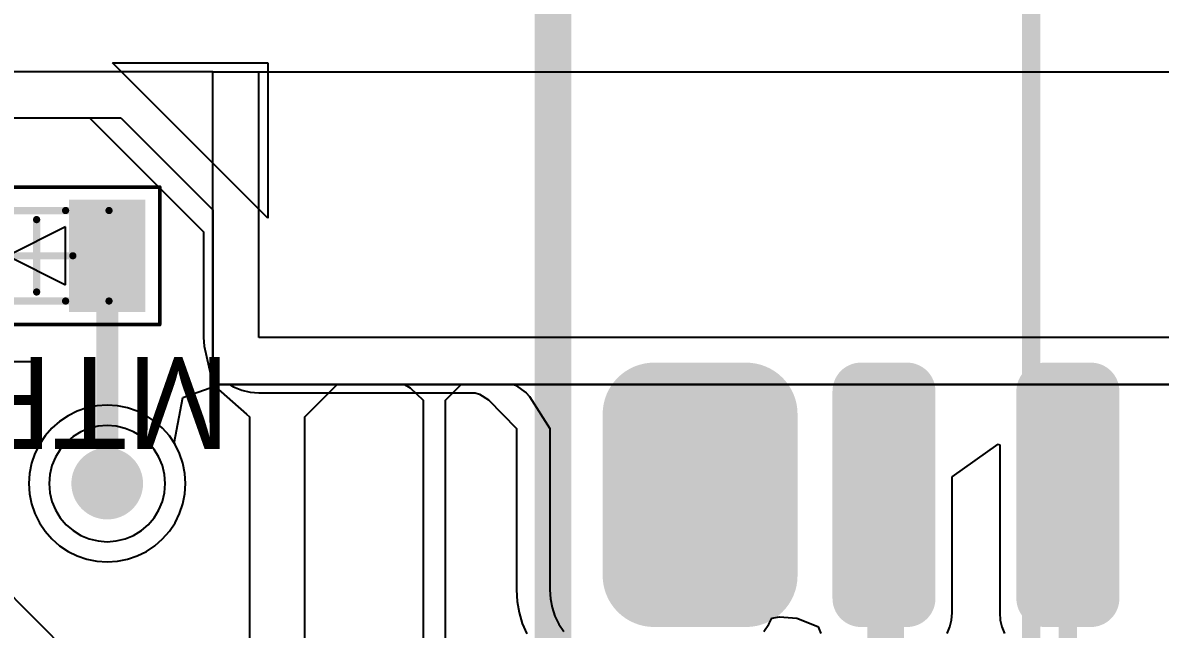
# Model space of a CAD drawing. Header units: millimetres. Extents: x 5.97 to 14.78, y 3.86 to 11.35.
# Drawn here: x 11.592 to 12.21, y 8.127 to 8.457 of the extents above; entities that cross this region are included whole.
import ezdxf

# ---------------------------------------------------------------- set-up
doc = ezdxf.new("R2010")
doc.units = ezdxf.units.MM
doc.header["$MEASUREMENT"] = 0
for name, color, linetype in [('BottomLayer', 5, 'Continuous'), ('BottomPaste', 16, 'Continuous'), ('BottomSolder', 6, 'Continuous'), ('Mechanical13', 56, 'Continuous'), ('Mechanical15', 56, 'Continuous'), ('Mechanical4', 56, 'Continuous'), ('MidLayer1', 16, 'Continuous'), ('MidLayer2', 76, 'Continuous'), ('MultiLayer', 9, 'Continuous'), ('TopLayer', 1, 'Continuous'), ('TopOverlay', 2, 'Continuous'), ('TopPaste', 8, 'Continuous'), ('TopSolder', 216, 'Continuous')]:
    doc.layers.add(name, color=color, linetype=linetype)

# ---------------------------------------------------------------- blocks, each defined once
blk = doc.blocks.new('TE_1_1634688_0_163')
at = {"layer": 'BottomLayer'}
for points, const_width in [([(-0.01875, 0.0060826, 1), (-0.00625, 0.0060826, 1)], 0.0125), ([(0.00625, 0.0060826, 1), (0.01875, 0.0060826, 1)], 0.0125), ([(0.08125, 0.0060826, 1), (0.09375, 0.0060826, 1)], 0.0125), ([(0.10625, 0.0060826, 1), (0.11875, 0.0060826, 1)], 0.0125), ([(0.1625, -0.0064174, 1), (0.1875, -0.0064174, 1)], 0.025), ([(0.2125, -0.0064174, 1), (0.2375, -0.0064174, 1)], 0.025), ([(0.1625, -0.0942126, 1), (0.1875, -0.0942126, 1)], 0.025), ([(0.2125, -0.0942126, 1), (0.2375, -0.0942126, 1)], 0.025), ([(-0.01875, -0.1067126, 1), (-0.00625, -0.1067126, 1)], 0.0125), ([(0.00625, -0.1067126, 1), (0.01875, -0.1067126, 1)], 0.0125), ([(0.08125, -0.1067126, 1), (0.09375, -0.1067126, 1)], 0.0125), ([(0.10625, -0.1067126, 1), (0.11875, -0.1067126, 1)], 0.0125)]:
    blk.add_lwpolyline(points, format="xyb", close=True, dxfattribs=dict(at, const_width=const_width))
for points in [[(0.0125, -0.1192126), (0.0125, 0.0185826), (-0.0125, -0.1192126), (-0.0125, 0.0185826)], [(0.1125, -0.1192126), (0.1125, 0.0185826), (0.0875, -0.1192126), (0.0875, 0.0185826)], [(0.225, -0.1192126), (0.225, 0.0185826), (0.175, -0.1192126), (0.175, 0.0185826)], [(0.025, -0.1067126), (0.025, 0.0060826), (-0.025, -0.1067126), (-0.025, 0.0060826)], [(0.125, -0.1067126), (0.125, 0.0060826), (0.075, -0.1067126), (0.075, 0.0060826)], [(0.25, -0.0942126), (0.25, -0.0064174), (0.15, -0.0942126), (0.15, -0.0064174)]]:
    blk.add_solid(points, dxfattribs=at)
at = {"layer": 'BottomPaste'}
for points, const_width in [([(-0.02025, 0.0060826, 1), (-0.00475, 0.0060826, 1)], 0.0155), ([(0.00475, 0.0060826, 1), (0.02025, 0.0060826, 1)], 0.0155), ([(0.07975, 0.0060826, 1), (0.09525, 0.0060826, 1)], 0.0155), ([(0.10475, 0.0060826, 1), (0.12025, 0.0060826, 1)], 0.0155), ([(0.161, -0.0064174, 1), (0.189, -0.0064174, 1)], 0.028), ([(0.211, -0.0064174, 1), (0.239, -0.0064174, 1)], 0.028), ([(0.161, -0.0942126, 1), (0.189, -0.0942126, 1)], 0.028), ([(0.211, -0.0942126, 1), (0.239, -0.0942126, 1)], 0.028), ([(-0.02025, -0.1067126, 1), (-0.00475, -0.1067126, 1)], 0.0155), ([(0.00475, -0.1067126, 1), (0.02025, -0.1067126, 1)], 0.0155), ([(0.07975, -0.1067126, 1), (0.09525, -0.1067126, 1)], 0.0155), ([(0.10475, -0.1067126, 1), (0.12025, -0.1067126, 1)], 0.0155)]:
    blk.add_lwpolyline(points, format="xyb", close=True, dxfattribs=dict(at, const_width=const_width))
for points in [[(0.0125, -0.1222126), (0.0125, 0.0215826), (-0.0125, -0.1222126), (-0.0125, 0.0215826)], [(0.1125, -0.1222126), (0.1125, 0.0215826), (0.0875, -0.1222126), (0.0875, 0.0215826)], [(0.225, -0.1222126), (0.225, 0.0215826), (0.175, -0.1222126), (0.175, 0.0215826)], [(0.028, -0.1067126), (0.028, 0.0060826), (-0.028, -0.1067126), (-0.028, 0.0060826)], [(0.128, -0.1067126), (0.128, 0.0060826), (0.072, -0.1067126), (0.072, 0.0060826)], [(0.253, -0.0942126), (0.253, -0.0064174), (0.147, -0.0942126), (0.147, -0.0064174)]]:
    blk.add_solid(points, dxfattribs=at)
at = {"layer": 'BottomSolder'}
for points, const_width in [([(-0.02, 0.0060826, 1), (-0.005, 0.0060826, 1)], 0.015), ([(0.005, 0.0060826, 1), (0.02, 0.0060826, 1)], 0.015), ([(0.08, 0.0060826, 1), (0.095, 0.0060826, 1)], 0.015), ([(0.105, 0.0060826, 1), (0.12, 0.0060826, 1)], 0.015), ([(0.16125, -0.0064174, 1), (0.18875, -0.0064174, 1)], 0.0275), ([(0.21125, -0.0064174, 1), (0.23875, -0.0064174, 1)], 0.0275), ([(0.16125, -0.0942126, 1), (0.18875, -0.0942126, 1)], 0.0275), ([(0.21125, -0.0942126, 1), (0.23875, -0.0942126, 1)], 0.0275), ([(-0.02, -0.1067126, 1), (-0.005, -0.1067126, 1)], 0.015), ([(0.005, -0.1067126, 1), (0.02, -0.1067126, 1)], 0.015), ([(0.08, -0.1067126, 1), (0.095, -0.1067126, 1)], 0.015), ([(0.105, -0.1067126, 1), (0.12, -0.1067126, 1)], 0.015)]:
    blk.add_lwpolyline(points, format="xyb", close=True, dxfattribs=dict(at, const_width=const_width))
for points in [[(0.0125, -0.1217126), (0.0125, 0.0210826), (-0.0125, -0.1217126), (-0.0125, 0.0210826)], [(0.1125, -0.1217126), (0.1125, 0.0210826), (0.0875, -0.1217126), (0.0875, 0.0210826)], [(0.225, -0.1217126), (0.225, 0.0210826), (0.175, -0.1217126), (0.175, 0.0210826)], [(0.0275, -0.1067126), (0.0275, 0.0060826), (-0.0275, -0.1067126), (-0.0275, 0.0060826)], [(0.1275, -0.1067126), (0.1275, 0.0060826), (0.0725, -0.1067126), (0.0725, 0.0060826)], [(0.2525, -0.0942126), (0.2525, -0.0064174), (0.1475, -0.0942126), (0.1475, -0.0064174)]]:
    blk.add_solid(points, dxfattribs=at)
at = {"layer": 'MultiLayer'}
for p, q in [((-0.4400002, -0.1358305), (0.4399998, -0.1358305)), ((0.4399998, -0.1358305), (0.4400001, -0.2803149)), ((0.4400001, -0.2803149), (-0.4399999, -0.2803149))]:
    blk.add_line(p, q, dxfattribs=at)
at = {"layer": 'TopLayer'}
for points, const_width in [([(-0.01875, 0.0060826, 1), (-0.00625, 0.0060826, 1)], 0.0125), ([(0.00625, 0.0060826, 1), (0.01875, 0.0060826, 1)], 0.0125), ([(0.08125, 0.0060826, 1), (0.09375, 0.0060826, 1)], 0.0125), ([(0.10625, 0.0060826, 1), (0.11875, 0.0060826, 1)], 0.0125), ([(0.1625, -0.0064174, 1), (0.1875, -0.0064174, 1)], 0.025), ([(0.2125, -0.0064174, 1), (0.2375, -0.0064174, 1)], 0.025), ([(0.1625, -0.0942126, 1), (0.1875, -0.0942126, 1)], 0.025), ([(0.2125, -0.0942126, 1), (0.2375, -0.0942126, 1)], 0.025), ([(-0.01875, -0.1067126, 1), (-0.00625, -0.1067126, 1)], 0.0125), ([(0.00625, -0.1067126, 1), (0.01875, -0.1067126, 1)], 0.0125), ([(0.08125, -0.1067126, 1), (0.09375, -0.1067126, 1)], 0.0125), ([(0.10625, -0.1067126, 1), (0.11875, -0.1067126, 1)], 0.0125)]:
    blk.add_lwpolyline(points, format="xyb", close=True, dxfattribs=dict(at, const_width=const_width))
for points in [[(0.0125, -0.1192126), (0.0125, 0.0185826), (-0.0125, -0.1192126), (-0.0125, 0.0185826)], [(0.1125, -0.1192126), (0.1125, 0.0185826), (0.0875, -0.1192126), (0.0875, 0.0185826)], [(0.225, -0.1192126), (0.225, 0.0185826), (0.175, -0.1192126), (0.175, 0.0185826)], [(0.025, -0.1067126), (0.025, 0.0060826), (-0.025, -0.1067126), (-0.025, 0.0060826)], [(0.125, -0.1067126), (0.125, 0.0060826), (0.075, -0.1067126), (0.075, 0.0060826)], [(0.25, -0.0942126), (0.25, -0.0064174), (0.15, -0.0942126), (0.15, -0.0064174)]]:
    blk.add_solid(points, dxfattribs=at)
at = {"layer": 'TopPaste'}
for points, const_width in [([(-0.02025, 0.0060826, 1), (-0.00475, 0.0060826, 1)], 0.0155), ([(0.00475, 0.0060826, 1), (0.02025, 0.0060826, 1)], 0.0155), ([(0.07975, 0.0060826, 1), (0.09525, 0.0060826, 1)], 0.0155), ([(0.10475, 0.0060826, 1), (0.12025, 0.0060826, 1)], 0.0155), ([(0.161, -0.0064174, 1), (0.189, -0.0064174, 1)], 0.028), ([(0.211, -0.0064174, 1), (0.239, -0.0064174, 1)], 0.028), ([(0.161, -0.0942126, 1), (0.189, -0.0942126, 1)], 0.028), ([(0.211, -0.0942126, 1), (0.239, -0.0942126, 1)], 0.028), ([(-0.02025, -0.1067126, 1), (-0.00475, -0.1067126, 1)], 0.0155), ([(0.00475, -0.1067126, 1), (0.02025, -0.1067126, 1)], 0.0155), ([(0.07975, -0.1067126, 1), (0.09525, -0.1067126, 1)], 0.0155), ([(0.10475, -0.1067126, 1), (0.12025, -0.1067126, 1)], 0.0155)]:
    blk.add_lwpolyline(points, format="xyb", close=True, dxfattribs=dict(at, const_width=const_width))
for points in [[(0.0125, -0.1222126), (0.0125, 0.0215826), (-0.0125, -0.1222126), (-0.0125, 0.0215826)], [(0.1125, -0.1222126), (0.1125, 0.0215826), (0.0875, -0.1222126), (0.0875, 0.0215826)], [(0.225, -0.1222126), (0.225, 0.0215826), (0.175, -0.1222126), (0.175, 0.0215826)], [(0.028, -0.1067126), (0.028, 0.0060826), (-0.028, -0.1067126), (-0.028, 0.0060826)], [(0.128, -0.1067126), (0.128, 0.0060826), (0.072, -0.1067126), (0.072, 0.0060826)], [(0.253, -0.0942126), (0.253, -0.0064174), (0.147, -0.0942126), (0.147, -0.0064174)]]:
    blk.add_solid(points, dxfattribs=at)
at = {"layer": 'TopSolder'}
for points, const_width in [([(-0.02, 0.0060826, 1), (-0.005, 0.0060826, 1)], 0.015), ([(0.005, 0.0060826, 1), (0.02, 0.0060826, 1)], 0.015), ([(0.08, 0.0060826, 1), (0.095, 0.0060826, 1)], 0.015), ([(0.105, 0.0060826, 1), (0.12, 0.0060826, 1)], 0.015), ([(0.16125, -0.0064174, 1), (0.18875, -0.0064174, 1)], 0.0275), ([(0.21125, -0.0064174, 1), (0.23875, -0.0064174, 1)], 0.0275), ([(0.16125, -0.0942126, 1), (0.18875, -0.0942126, 1)], 0.0275), ([(0.21125, -0.0942126, 1), (0.23875, -0.0942126, 1)], 0.0275), ([(-0.02, -0.1067126, 1), (-0.005, -0.1067126, 1)], 0.015), ([(0.005, -0.1067126, 1), (0.02, -0.1067126, 1)], 0.015), ([(0.08, -0.1067126, 1), (0.095, -0.1067126, 1)], 0.015), ([(0.105, -0.1067126, 1), (0.12, -0.1067126, 1)], 0.015)]:
    blk.add_lwpolyline(points, format="xyb", close=True, dxfattribs=dict(at, const_width=const_width))
for points in [[(0.0125, -0.1217126), (0.0125, 0.0210826), (-0.0125, -0.1217126), (-0.0125, 0.0210826)], [(0.1125, -0.1217126), (0.1125, 0.0210826), (0.0875, -0.1217126), (0.0875, 0.0210826)], [(0.225, -0.1217126), (0.225, 0.0210826), (0.175, -0.1217126), (0.175, 0.0210826)], [(0.0275, -0.1067126), (0.0275, 0.0060826), (-0.0275, -0.1067126), (-0.0275, 0.0060826)], [(0.1275, -0.1067126), (0.1275, 0.0060826), (0.0725, -0.1067126), (0.0725, 0.0060826)], [(0.2525, -0.0942126), (0.2525, -0.0064174), (0.1475, -0.0942126), (0.1475, -0.0064174)]]:
    blk.add_solid(points, dxfattribs=at)
blk = doc.blocks.new('0805LED_RED_165')
at = {"layer": 'Mechanical13', "const_width": 0.003937}
for points in [[(-0.0393701, 0.0246063), (-0.0393701, -0.0246063)], [(0.0393701, 0.0246063), (-0.0393701, 0.0246063)], [(0.0393701, 0.0246063), (0.0393701, -0.0246063)], [(0.0393701, -0.0246063), (-0.0393701, -0.0246063)]]:
    blk.add_lwpolyline(points, dxfattribs=at)
at = {"layer": 'Mechanical13', "const_width": 0.0019685}
for points in [[(-0.0403543, 0.0246063, 1), (-0.0383859, 0.0246063, 1)], [(-0.0403543, 0.0246063, 1), (-0.0383859, 0.0246063, 1)], [(0.0383859, 0.0246063, 1), (0.0403543, 0.0246063, 1)], [(0.0383859, 0.0246063, 1), (0.0403543, 0.0246063, 1)], [(-0.0403543, -0.0246063, 1), (-0.0383859, -0.0246063, 1)], [(-0.0403543, -0.0246063, 1), (-0.0383859, -0.0246063, 1)], [(0.0383859, -0.0246063, 1), (0.0403543, -0.0246063, 1)], [(0.0383859, -0.0246063, 1), (0.0403543, -0.0246063, 1)]]:
    blk.add_lwpolyline(points, format="xyb", close=True, dxfattribs=at)
at = {"layer": 'Mechanical15'}
for points, const_width in [([(-0.0669291, 0.0374016), (-0.0669291, -0.0374015)], 0.0019685), ([(0.0669292, 0.0374016), (-0.0669291, 0.0374016)], 0.0019685), ([(0.0669292, 0.0374016), (0.0669292, -0.0374015)], 0.0019685), ([(0, 0.0196851), (0, -0.019685)], 0.003937), ([(0.0196851, 0), (-0.019685, 0)], 0.003937), ([(0.0669292, -0.0374015), (-0.0669291, -0.0374015)], 0.0019685)]:
    blk.add_lwpolyline(points, dxfattribs=dict(at, const_width=const_width))
for points, const_width in [([(-0.0674212, 0.0374016, 1), (-0.066437, 0.0374016, 1)], 0.0009842), ([(-0.0674212, 0.0374016, 1), (-0.066437, 0.0374016, 1)], 0.0009842), ([(0.0664371, 0.0374016, 1), (0.0674213, 0.0374016, 1)], 0.0009842), ([(0.0664371, 0.0374016, 1), (0.0674213, 0.0374016, 1)], 0.0009842), ([(-0.0009842, 0.0196851, 1), (0.0009842, 0.0196851, 1)], 0.0019685), ([(-0.0206692, 0, 1), (-0.0187008, 0, 1)], 0.0019685), ([(0.0187009, 0, 1), (0.0206693, 0, 1)], 0.0019685), ([(-0.0009842, -0.019685, 1), (0.0009842, -0.019685, 1)], 0.0019685), ([(-0.0674212, -0.0374015, 1), (-0.066437, -0.0374015, 1)], 0.0009842), ([(-0.0674212, -0.0374015, 1), (-0.066437, -0.0374015, 1)], 0.0009842), ([(0.0664371, -0.0374015, 1), (0.0674213, -0.0374015, 1)], 0.0009842), ([(0.0664371, -0.0374015, 1), (0.0674213, -0.0374015, 1)], 0.0009842)]:
    blk.add_lwpolyline(points, format="xyb", close=True, dxfattribs=dict(at, const_width=const_width))
at = {"layer": 'TopLayer'}
for points in [[(-0.0206693, -0.027559), (-0.0206693, 0.027559), (-0.0561023, -0.027559), (-0.0561023, 0.027559)], [(0.0561024, -0.027559), (0.0561024, 0.027559), (0.0206694, -0.027559), (0.0206694, 0.027559)]]:
    blk.add_solid(points, dxfattribs=at)
at = {"layer": 'TopOverlay'}
for p, q in [((-0.015748, 0.015748), (-0.015748, -0.015748)), ((0.015748, 0), (-0.015748, 0.015748)), ((-0.015748, -0.015748), (0.015748, 0))]:
    blk.add_line(p, q, dxfattribs=at)
at = {"layer": 'TopOverlay', "const_width": 0.003937}
for points in [[(0.015748, 0.0246063), (-0.015748, 0.0246063)], [(0.015748, -0.0246063), (-0.015748, -0.0246063)]]:
    blk.add_lwpolyline(points, dxfattribs=at)
at = {"layer": 'TopOverlay', "const_width": 0.0019685}
for points in [[(-0.0167322, 0.0246063, 1), (-0.0147638, 0.0246063, 1)], [(0.0147638, 0.0246063, 1), (0.0167322, 0.0246063, 1)], [(-0.0167322, -0.0246063, 1), (-0.0147638, -0.0246063, 1)], [(0.0147638, -0.0246063, 1), (0.0167322, -0.0246063, 1)]]:
    blk.add_lwpolyline(points, format="xyb", close=True, dxfattribs=at)
at = {"layer": 'TopPaste'}
for points in [[(-0.0176693, -0.030559), (-0.0176693, 0.030559), (-0.0591023, -0.030559), (-0.0591023, 0.030559)], [(0.0591024, -0.030559), (0.0591024, 0.030559), (0.0176694, -0.030559), (0.0176694, 0.030559)]]:
    blk.add_solid(points, dxfattribs=at)
at = {"layer": 'TopSolder'}
for points in [[(-0.0181693, -0.030059), (-0.0181693, 0.030059), (-0.0586023, -0.030059), (-0.0586023, 0.030059)], [(0.0586024, -0.030059), (0.0586024, 0.030059), (0.0181694, -0.030059), (0.0181694, 0.030059)]]:
    blk.add_solid(points, dxfattribs=at)

msp = doc.modelspace()

# ---------------------------------------------------------------- linework, layer by layer
at = {"layer": 'BottomLayer'}
for p, q in [((10.0560998, 8.405), (11.6279581, 8.4049999)), ((11.6279581, 8.4049999), (11.6899073, 8.3430506)), ((11.6899073, 8.3430506), (11.6899074, 8.2855154)), ((11.6899074, 8.2855154), (11.6902778, 8.2808078)), ((11.6902778, 8.2808078), (11.6949998, 8.2599998)), ((11.6949998, 8.2599998), (11.6950001, 8.2599999)), ((11.6950001, 8.2599999), (11.7132993, 8.2438231)), ((11.7450005, 8.2423223), (11.7626782, 8.26)), ((11.7626782, 8.26), (11.858553, 8.26)), ((11.858553, 8.26), (11.8595249, 8.2595773)), ((11.8595249, 8.2595773), (11.8654105, 8.2554648)), ((11.8654105, 8.2554648), (11.8671934, 8.2534839)), ((11.8671934, 8.2534839), (11.8782356, 8.2360235)), ((11.6265484, 8.2472439), (11.6212729, 8.2454531)), ((11.6320125, 8.2483308), (11.6265484, 8.2472439)), ((11.6375718, 8.2486952), (11.6320125, 8.2483308)), ((11.6431311, 8.2483308), (11.6375718, 8.2486952)), ((11.6485952, 8.2472439), (11.6431311, 8.2483308)), ((11.6538707, 8.2454531), (11.6485952, 8.2472439)), ((11.6116439, 8.2398939), (11.6074553, 8.2362205)), ((11.6162762, 8.2429891), (11.6116439, 8.2398939)), ((11.6212729, 8.2454531), (11.6162762, 8.2429891)), ((11.6588674, 8.2429891), (11.6538707, 8.2454531)), ((11.6634997, 8.2398939), (11.6588674, 8.2429891)), ((11.6676883, 8.2362205), (11.6634997, 8.2398939)), ((11.7132993, 8.2438231), (11.7149077, 8.2423222)), ((11.7149077, 8.2423222), (11.7149079, 7.9599984)), ((11.7450007, 7.9599984), (11.7450005, 8.2423223)), ((11.6074553, 8.2362205), (11.6037819, 8.2320319)), ((11.6713617, 8.2320319), (11.6676883, 8.2362205)), ((11.8782356, 8.2360235), (11.8782356, 8.1482284)), ((11.6037819, 8.2320319), (11.6006867, 8.2273996)), ((11.6744569, 8.2273996), (11.6713617, 8.2320319)), ((12.0970758, 8.2098264), (12.1220759, 8.2274943)), ((12.1220759, 8.2274943), (12.1229242, 8.2271939)), ((11.5982227, 8.2224029), (11.5964319, 8.2171274)), ((11.6006867, 8.2273996), (11.5982227, 8.2224029)), ((11.6769209, 8.2224029), (11.6744569, 8.2273996)), ((11.6787117, 8.2171274), (11.6769209, 8.2224029)), ((12.1229242, 8.2271939), (12.1229242, 8.1357284)), ((11.5964319, 8.2171274), (11.595345, 8.2116633)), ((11.6797986, 8.2116633), (11.6787117, 8.2171274)), ((11.595345, 8.2116633), (11.5949806, 8.206104)), ((11.680163, 8.206104), (11.6797986, 8.2116633)), ((12.0970758, 8.1357284), (12.0970758, 8.2098264)), ((11.5949806, 8.206104), (11.595345, 8.2005447)), ((11.6797986, 8.2005447), (11.680163, 8.206104)), ((11.595345, 8.2005447), (11.5964319, 8.1950806)), ((11.6787117, 8.1950806), (11.6797986, 8.2005447)), ((11.5964319, 8.1950806), (11.5982227, 8.1898051)), ((11.6769209, 8.1898051), (11.6787117, 8.1950806)), ((11.5982227, 8.1898051), (11.6006867, 8.1848084)), ((11.6006867, 8.1848084), (11.6037819, 8.1801761)), ((11.6713617, 8.1801761), (11.6744569, 8.1848084)), ((11.6744569, 8.1848084), (11.6769209, 8.1898051)), ((11.6037819, 8.1801761), (11.6074553, 8.1759875)), ((11.6676883, 8.1759875), (11.6713617, 8.1801761)), ((11.6074553, 8.1759875), (11.6116439, 8.1723141)), ((11.6116439, 8.1723141), (11.6162762, 8.1692189)), ((11.6588674, 8.1692189), (11.6634997, 8.1723141)), ((11.6634997, 8.1723141), (11.6676883, 8.1759875)), ((11.6162762, 8.1692189), (11.6212729, 8.1667549)), ((11.6212729, 8.1667549), (11.6265484, 8.1649641)), ((11.6485952, 8.1649641), (11.6538707, 8.1667549)), ((11.6538707, 8.1667549), (11.6588674, 8.1692189)), ((11.6265484, 8.1649641), (11.6320125, 8.1638772)), ((11.6320125, 8.1638772), (11.6375718, 8.1635128)), ((11.6375718, 8.1635128), (11.6431311, 8.1638772)), ((11.6431311, 8.1638772), (11.6485952, 8.1649641)), ((11.8782356, 8.1482284), (11.8785528, 8.1433886)), ((11.8785528, 8.1433886), (11.879499, 8.1386315)), ((11.879499, 8.1386315), (11.8810581, 8.1340387)), ((12.0967732, 8.1318839), (12.0970758, 8.1357284)), ((12.1229242, 8.1357284), (12.1232268, 8.1318839)), ((11.8810581, 8.1340387), (11.8832033, 8.1296887)), ((11.8832033, 8.1296887), (11.8858979, 8.1256559)), ((11.9947321, 8.1256559), (11.9974267, 8.1296887)), ((11.9974267, 8.1296887), (11.9990567, 8.1329941)), ((11.9990567, 8.1329941), (12.0031543, 8.1337123)), ((12.0031543, 8.1337123), (12.0125249, 8.1328587)), ((12.0125249, 8.1328587), (12.0240614, 8.1284072)), ((12.095873, 8.1281341), (12.0967732, 8.1318839)), ((12.1232268, 8.1318839), (12.124127, 8.1281341)), ((12.0240614, 8.1284072), (12.024127, 8.1281341)), ((12.024127, 8.1281341), (12.0256028, 8.1245712)), ((12.0943972, 8.1245712), (12.095873, 8.1281341)), ((12.124127, 8.1281341), (12.1256028, 8.1245712))]:
    msp.add_line(p, q, dxfattribs=at)
for points, const_width in [([(11.6313218, 8.206104, 1), (11.6438218, 8.206104, 1)], 0.0125), ([(12.1563674, 8.1988674, 1), (12.1613674, 8.1988674, 1)], 0.005), ([(12.1575, 8.2, 1), (12.1625, 8.2, 1)], 0.005), ([(12.1575, 8.2, 1), (12.1625, 8.2, 1)], 0.005)]:
    msp.add_lwpolyline(points, format="xyb", close=True, dxfattribs=dict(at, const_width=const_width))
at = {"layer": 'BottomLayer', "const_width": 0.01}
for points in [[(12.1588674, 8.1988674), (12.16, 8.2)], [(12.16, 8.1092067), (12.16, 8.2)]]:
    msp.add_lwpolyline(points, dxfattribs=at)
at = {"layer": 'Mechanical4'}
for points, const_width in [([(12.14, 7.635), (12.14, 10.75)], 0.01), ([(12.14, 7.72), (12.14, 10.455)], 0.01), ([(11.88, 4.43), (11.88, 9.43)], 0.02)]:
    msp.add_lwpolyline(points, dxfattribs=dict(at, const_width=const_width))
at = {"layer": 'MidLayer1'}
for p, q in [((8.785, 8.405), (11.6449999, 8.4049999)), ((11.6449999, 8.4049999), (11.695, 8.3550001)), ((11.695, 8.3550001), (11.695, 8.26)), ((11.695, 8.26), (12.6187084, 8.2599999)), ((11.6232269, 8.2342575), (11.6189993, 8.2316668)), ((11.6278077, 8.2361549), (11.6232269, 8.2342575)), ((11.6326289, 8.2373124), (11.6278077, 8.2361549)), ((11.6375718, 8.2377014), (11.6326289, 8.2373124)), ((11.6425147, 8.2373124), (11.6375718, 8.2377014)), ((11.6473359, 8.2361549), (11.6425147, 8.2373124)), ((11.6519167, 8.2342575), (11.6473359, 8.2361549)), ((11.6561443, 8.2316668), (11.6519167, 8.2342575)), ((11.6152291, 8.2284467), (11.612009, 8.2246765)), ((11.6189993, 8.2316668), (11.6152291, 8.2284467)), ((11.6599145, 8.2284467), (11.6561443, 8.2316668)), ((11.6631346, 8.2246765), (11.6599145, 8.2284467)), ((11.612009, 8.2246765), (11.6094183, 8.2204489)), ((11.6657253, 8.2204489), (11.6631346, 8.2246765)), ((11.6075209, 8.2158681), (11.6063634, 8.2110469)), ((11.6094183, 8.2204489), (11.6075209, 8.2158681)), ((11.6676227, 8.2158681), (11.6657253, 8.2204489)), ((11.6687802, 8.2110469), (11.6676227, 8.2158681)), ((11.6063634, 8.2110469), (11.6059744, 8.206104)), ((11.6691692, 8.206104), (11.6687802, 8.2110469)), ((11.6059744, 8.206104), (11.6063634, 8.2011611)), ((11.6687802, 8.2011611), (11.6691692, 8.206104)), ((11.6063634, 8.2011611), (11.6075209, 8.1963399)), ((11.6676227, 8.1963399), (11.6687802, 8.2011611)), ((11.6075209, 8.1963399), (11.6094183, 8.1917591)), ((11.6094183, 8.1917591), (11.612009, 8.1875315)), ((11.6631346, 8.1875315), (11.6657253, 8.1917591)), ((11.6657253, 8.1917591), (11.6676227, 8.1963399)), ((11.612009, 8.1875315), (11.6152291, 8.1837613)), ((11.6599145, 8.1837613), (11.6631346, 8.1875315)), ((11.6152291, 8.1837613), (11.6189993, 8.1805412)), ((11.6189993, 8.1805412), (11.6232269, 8.1779505)), ((11.6519167, 8.1779505), (11.6561443, 8.1805412)), ((11.6561443, 8.1805412), (11.6599145, 8.1837613)), ((11.6232269, 8.1779505), (11.6278077, 8.1760531)), ((11.6278077, 8.1760531), (11.6326289, 8.1748956)), ((11.6326289, 8.1748956), (11.6375718, 8.1745066)), ((11.6375718, 8.1745066), (11.6425147, 8.1748956)), ((11.6425147, 8.1748956), (11.6473359, 8.1760531)), ((11.6473359, 8.1760531), (11.6519167, 8.1779505))]:
    msp.add_line(p, q, dxfattribs=at)
at = {"layer": 'MidLayer1', "const_width": 0.0195}
msp.add_lwpolyline([(11.6278218, 8.206104, 1), (11.6473218, 8.206104, 1)], format="xyb", close=True, dxfattribs=at)
at = {"layer": 'MidLayer2'}
for p, q in [((8.785, 8.405), (11.6449999, 8.4049999)), ((11.6449999, 8.4049999), (11.695, 8.3550001)), ((11.695, 8.3550001), (11.695, 8.26)), ((11.695, 8.26), (11.7992303, 8.26)), ((11.7992303, 8.26), (11.8023936, 8.2581486)), ((11.8215359, 8.2515147), (11.8300212, 8.26)), ((11.8300212, 8.26), (12.6112803, 8.2599999)), ((11.8023936, 8.2581486), (11.8094777, 8.2515146)), ((11.8094777, 8.2515146), (11.8094778, 8.2515137)), ((11.8094778, 8.2515137), (11.8094778, 7.9446727)), ((11.8215359, 7.9446727), (11.8215359, 8.2515147))]:
    msp.add_line(p, q, dxfattribs=at)
at = {"layer": 'MidLayer2', "const_width": 0.0195}
msp.add_lwpolyline([(11.6278218, 8.206104, 1), (11.6473218, 8.206104, 1)], format="xyb", close=True, dxfattribs=at)
at = {"layer": 'MultiLayer'}
for p, q in [((11.7249996, 8.3505159), (11.6405161, 8.4349995)), ((11.6405161, 8.4349995), (11.7249989, 8.4349993)), ((11.7249989, 8.4349993), (11.7249996, 8.3505159)), ((11.695, 8.43), (8.735, 8.43)), ((11.6950001, 8.355), (11.695, 8.43)), ((11.695, 8.26), (11.695, 8.43)), ((11.695, 8.43), (12.6249999, 8.4299999)), ((8.785, 8.405), (11.6449999, 8.4049999)), ((11.6449999, 8.4049999), (11.6950001, 8.355)), ((12.6249999, 8.2599999), (11.695, 8.26))]:
    msp.add_line(p, q, dxfattribs=at)
at = {"layer": 'MultiLayer', "const_width": 0.0195}
msp.add_lwpolyline([(11.6278218, 8.206104, 1), (11.6473218, 8.206104, 1)], format="xyb", close=True, dxfattribs=at)
at = {"layer": 'TopLayer'}
for p, q in [((11.5130835, 8.272441), (11.6014944, 8.272441)), ((11.6014944, 8.272441), (11.6014944, 8.2286084)), ((11.6787408, 8.2529852), (11.6986487, 8.2599999)), ((11.6986487, 8.2599999), (11.7042213, 8.26)), ((11.7042213, 8.26), (11.7063384, 8.2587026)), ((11.7063384, 8.2587026), (11.710701, 8.2568955)), ((11.6740291, 8.2280398), (11.6787408, 8.2529852)), ((11.710701, 8.2568955), (11.7152926, 8.2557932)), ((11.7152926, 8.2557932), (11.7200002, 8.2554227)), ((11.7200002, 8.2554227), (11.8376499, 8.2554227)), ((11.8376499, 8.2554227), (11.8399416, 8.2547396)), ((11.8399416, 8.2547396), (11.8449431, 8.2516979)), ((11.8449431, 8.2516979), (11.8602283, 8.2360235)), ((11.8602283, 8.2360235), (11.8602283, 8.1482284)), ((11.6014944, 8.2286084), (11.6006867, 8.2273996)), ((11.6744569, 8.2273996), (11.6740291, 8.2280398)), ((11.7384198, 7.9921812), (11.506856, 8.2237449)), ((11.5982227, 8.2224029), (11.5964319, 8.2171274)), ((11.6006867, 8.2273996), (11.5982227, 8.2224029)), ((11.6769209, 8.2224029), (11.6744569, 8.2273996)), ((11.6787117, 8.2171274), (11.6769209, 8.2224029)), ((11.5964319, 8.2171274), (11.595345, 8.2116633)), ((11.6797986, 8.2116633), (11.6787117, 8.2171274)), ((11.595345, 8.2116633), (11.5949806, 8.206104)), ((11.680163, 8.206104), (11.6797986, 8.2116633)), ((11.5949806, 8.206104), (11.595345, 8.2005447)), ((11.6797986, 8.2005447), (11.680163, 8.206104)), ((11.595345, 8.2005447), (11.5964319, 8.1950806)), ((11.6787117, 8.1950806), (11.6797986, 8.2005447)), ((11.5964319, 8.1950806), (11.5982227, 8.1898051)), ((11.6769209, 8.1898051), (11.6787117, 8.1950806)), ((11.5982227, 8.1898051), (11.6006867, 8.1848084)), ((11.6006867, 8.1848084), (11.6037819, 8.1801761)), ((11.6713617, 8.1801761), (11.6744569, 8.1848084)), ((11.6744569, 8.1848084), (11.6769209, 8.1898051)), ((11.6037819, 8.1801761), (11.6074553, 8.1759875)), ((11.6676883, 8.1759875), (11.6713617, 8.1801761)), ((11.6074553, 8.1759875), (11.6116439, 8.1723141)), ((11.6116439, 8.1723141), (11.6162762, 8.1692189)), ((11.6588674, 8.1692189), (11.6634997, 8.1723141)), ((11.6634997, 8.1723141), (11.6676883, 8.1759875)), ((11.6162762, 8.1692189), (11.6212729, 8.1667549)), ((11.6212729, 8.1667549), (11.6265484, 8.1649641)), ((11.6485952, 8.1649641), (11.6538707, 8.1667549)), ((11.6538707, 8.1667549), (11.6588674, 8.1692189)), ((11.6265484, 8.1649641), (11.6320125, 8.1638772)), ((11.6320125, 8.1638772), (11.6375718, 8.1635128)), ((11.6375718, 8.1635128), (11.6431311, 8.1638772)), ((11.6431311, 8.1638772), (11.6485952, 8.1649641)), ((11.8602283, 8.1482284), (11.8605747, 8.1420606)), ((11.8605747, 8.1420606), (11.8616094, 8.1359705)), ((11.8616094, 8.1359705), (11.8633196, 8.1300344)), ((11.8633196, 8.1300344), (11.8656836, 8.1243272))]:
    msp.add_line(p, q, dxfattribs=at)
for points, const_width in [([(11.6375716, 8.2061042), (11.6375716, 8.33)], 0.012), ([(12.0608874, 8.08), (12.0608874, 8.2066698)], 0.02), ([(11.6375716, 8.2061042), (11.6375718, 8.206104)], 0.012), ([(12.16, 8.0540004), (12.16, 8.2)], 0.01)]:
    msp.add_lwpolyline(points, dxfattribs=dict(at, const_width=const_width))
for points, const_width in [([(11.6345716, 8.33, 1), (11.6405716, 8.33, 1)], 0.006), ([(11.6313218, 8.206104, 1), (11.6438218, 8.206104, 1)], 0.0125), ([(12.0558874, 8.2066698, 1), (12.0658874, 8.2066698, 1)], 0.01), ([(11.6345716, 8.2061042, 1), (11.6405716, 8.2061042, 1)], 0.006), ([(11.6345716, 8.2061042, 1), (11.6405716, 8.2061042, 1)], 0.006), ([(11.6345718, 8.206104, 1), (11.6405718, 8.206104, 1)], 0.006), ([(12.1575, 8.2, 1), (12.1625, 8.2, 1)], 0.005)]:
    msp.add_lwpolyline(points, format="xyb", close=True, dxfattribs=dict(at, const_width=const_width))
at = {"layer": 'TopOverlay', "const_width": 0.014}
msp.add_lwpolyline([(11.88, 7.71), (11.88, 8.275)], dxfattribs=at)
at = {"layer": 'TopOverlay', "const_width": 0.007}
msp.add_lwpolyline([(11.8765, 8.275, 1), (11.8835, 8.275, 1)], format="xyb", close=True, dxfattribs=at)

# ---------------------------------------------------------------- block references
at = {"rotation": 180}
for name, p in [('TE_1_1634688_0_163', (12.16, 8.149685)), ('0805LED_RED_165', (11.5991858, 8.33))]:
    msp.add_blockref(name, p, dxfattribs=at)

# ---------------------------------------------------------------- texts
at = {"layer": 'TopOverlay'}
msp.add_text('MTR ERR', height=0.05, rotation=180, dxfattribs=at).set_placement((11.7041858, 8.275))

doc.saveas('drawing.dxf')
